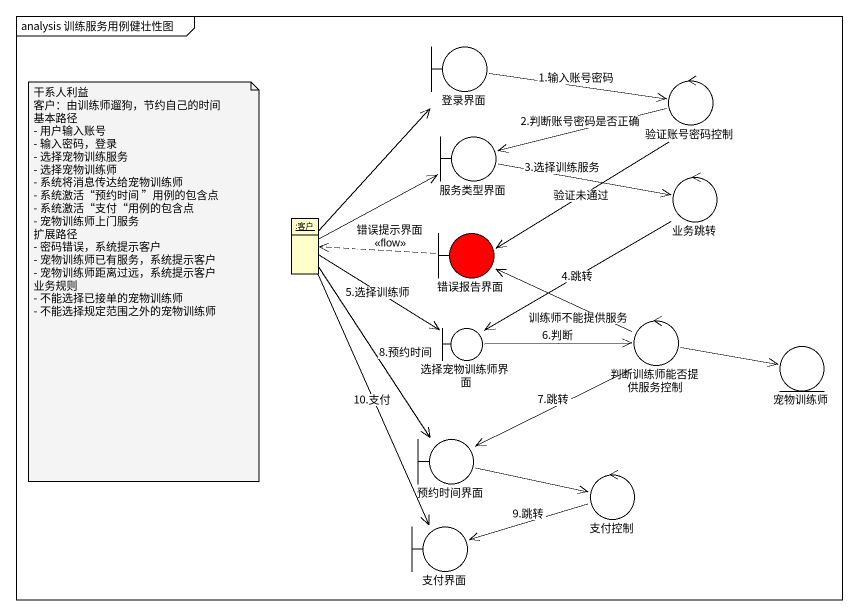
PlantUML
@startuml
mainframe analysis 训练服务用例健壮性图
allowmixing
hide circle
hide empty members
boundary 登录界面
control 验证账号密码控制
boundary 服务类型界面
control 业务跳转
object ":客户" as 客户
boundary 错误报告界面 #FF0000
boundary 选择宠物训练师界面
control 判断训练师能否提供服务控制
entity 宠物训练师
boundary 预约时间界面
control 支付控制
boundary 支付界面
登录界面 -right-> 验证账号密码控制 : 1.输入账号密码
验证账号密码控制 -left-> 服务类型界面 : 2.判断账号密码是否正确
验证账号密码控制 --> 错误报告界面 : 验证未通过
服务类型界面 -right-> 业务跳转 : 3.选择训练服务
业务跳转 --> 选择宠物训练师界面 : 4.跳转
客户 -up-> 登录界面
客户 -right-> 服务类型界面
客户 --> 选择宠物训练师界面 : 5.选择训练师
客户 --> 预约时间界面 : 8.预约时间
客户 --> 支付界面 : 10.支付
错误报告界面 .left.> 客户 : 错误提示界面\n<<flow>>
选择宠物训练师界面 -right-> 判断训练师能否提供服务控制 : 6.判断
判断训练师能否提供服务控制 -left-> 错误报告界面 : 训练师不能提供服务
判断训练师能否提供服务控制 -right-> 宠物训练师
判断训练师能否提供服务控制 -left-> 预约时间界面 : 7.跳转
预约时间界面 -right-> 支付控制
支付控制 -left-> 支付界面 : 9.跳转
note as N1
  干系人利益
  客户：由训练师遛狗，节约自己的时间
  基本路径
  - 用户输入账号
  - 输入密码，登录
  - 选择宠物训练服务
  - 选择宠物训练师
  - 系统将消息传达给宠物训练师
  - 系统激活“预约时间 ”用例的包含点
  - 系统激活“支付“用例的包含点
  - 宠物训练师上门服务
  扩展路径
  - 密码错误，系统提示客户
  - 宠物训练师已有服务，系统提示客户
  - 宠物训练师距离过远，系统提示客户
  业务规则
  - 不能选择已接单的宠物训练师
  - 不能选择规定范围之外的宠物训练师
end note
@enduml
